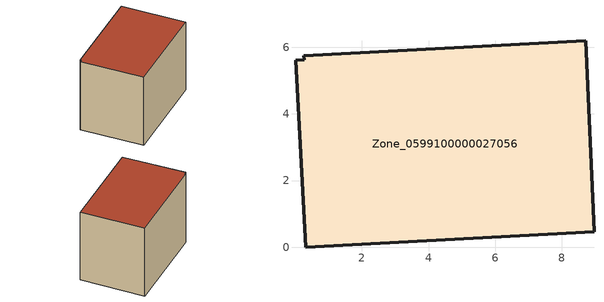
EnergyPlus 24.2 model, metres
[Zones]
Zone_0599100000027056
 floor ground (C_G): 0.01,5.61 0.27,5.62 0.26,5.74 8.71,6.2 8.96,0.47 0.31,0 z0
 wall outside (C_F): 8.96,0.47 8.71,6.2 0.26,5.74 0.27,5.62 0.01,5.61 0.31,0 8.96,0.47 z0:6.65
 roof outside (C_R): 0.27,5.62 0.01,5.61 0.31,0 8.96,0.47 8.71,6.2 0.26,5.74 z6.65
[BUILDING]
Pand.0599100000027056: North Axis=0; Terrain=City; Loads Convergence Tolerance Value=0.04; Temperature Convergence Tolerance Value=0.4; Solar Distribution=FullExterior; Maximum Number of Warmup Days=25; Minimum Number of Warmup Days=1
[Site:Location]
Rotterdam.The.Hague.AP_ZH_NLD Design_Conditions: Latitude=51.96; Longitude=4.45; Time Zone=1; Elevation=-4.5
[SITE:GROUNDTEMPERATURE:BUILDINGSURFACE]
18, 18, 18, 18, 18, 18, 18, 18, 18, 18, 18, 18
[MATERIAL] Thermal Absorptance=0.9; Solar Absorptance=0.7; Visible Absorptance=0.7
Name | Roughness | Thickness | Conductivity | Density | Specific Heat
G.TC.1946 | MediumSmooth | 0.15 | 1 | 540 | 1210
F.TC.1946 | Rough | 0.3 | 0.857143 | 1920 | 840
R.TC.1946 | MediumRough | 0.2 | 0.909091 | 1500 | 1000
[CONSTRUCTION]
C_G: G.TC.1946
C_F: F.TC.1946
C_R: R.TC.1946
[ZONE]
Zone_0599100000027056: Type=1; Multiplier=1; Ceiling Height=Autocalculate; Volume=Autocalculate; Floor Area=autocalculate; Part of Total Floor Area=Yes
[ZONEINFILTRATION:DESIGNFLOWRATE]
Infil_Zone_0599100000027056: Zone or ZoneList or Space or SpaceList=Zone_0599100000027056; Schedule=AlwaysOn; Design Flow Rate Calculation Method=Flow/Area; Flow Rate per Floor Area=0.003; Constant Term Coefficient=1; Temperature Term Coefficient=0; Velocity Term Coefficient=0; Velocity Squared Term Coefficient=0
[HVACTEMPLATE:ZONE:IDEALLOADSAIRSYSTEM]
Zone_0599100000027056: Maximum Heating Supply Air Temperature=50; Minimum Cooling Supply Air Temperature=13; Maximum Heating Supply Air Humidity Ratio=0.0156; Minimum Cooling Supply Air Humidity Ratio=0.0077; Heating Limit=NoLimit; Cooling Limit=NoLimit; Dehumidification Control Type=ConstantSensibleHeatRatio; Cooling Sensible Heat Ratio=0.7; Dehumidification Setpoint=60; Humidification Control Type=None; Humidification Setpoint=30; Outdoor Air Method=None; Outdoor Air Flow Rate per Person=0.00944; Outdoor Air Flow Rate per Zone Floor Area=0; Outdoor Air Flow Rate per Zone=0; Demand Controlled Ventilation Type=None; Outdoor Air Economizer Type=NoEconomizer; Heat Recovery Type=None; Sensible Heat Recovery Effectiveness=0.7; Latent Heat Recovery Effectiveness=0.65
[ZONECONTROL:THERMOSTAT]
ThermostatControl_Zone_0599100000027056: Zone or ZoneList=Zone_0599100000027056; Control Type Schedule=DualSetpointControlType; Control 1=Thermostat_Zone_0599100000027056; Temperature Difference Between Cutout And Setpoint=0
[THERMOSTATSETPOINT:DUALSETPOINT]
Thermostat_Zone_0599100000027056: Heating Setpoint Temperature Schedule=HeatingSetpoint_Zone_0599100000027056; Cooling Setpoint Temperature Schedule=CoolingSetpoint_Zone_0599100000027056
[SCHEDULE:COMPACT]
HeatingSetpoint_Zone_0599100000027056: Through: 12/31, For: AllDays, Until: 24:00, 21
CoolingSetpoint_Zone_0599100000027056: Through: 12/31, For: AllDays, Until: 24:00, 24
DualSetpointControlType: Through: 12/31, For: AllDays, Until: 24:00, 4
AlwaysOn: Through: 12/31, For: AllDays, Until: 24:00, 1
